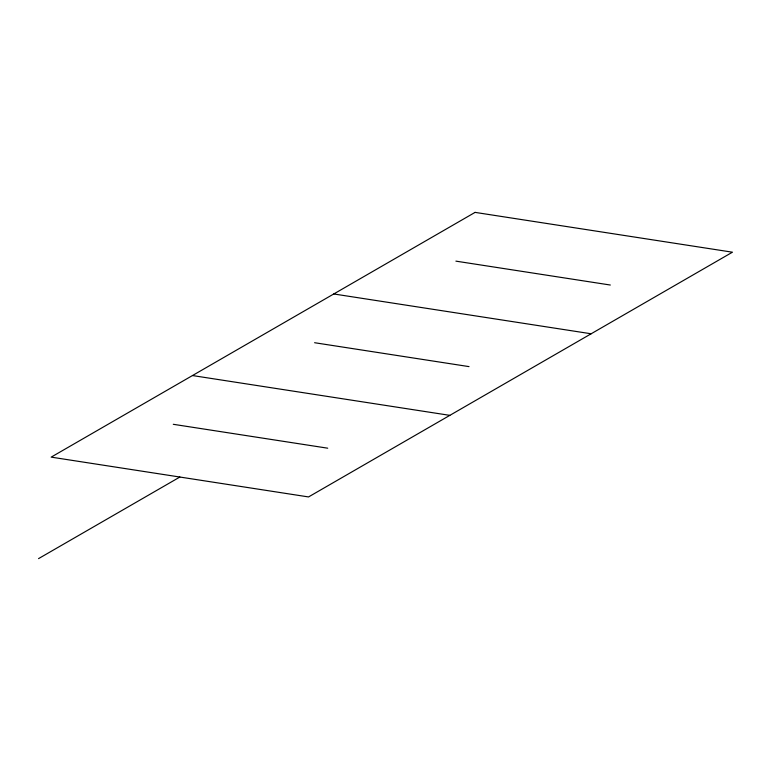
<?xml version="1.0" encoding="UTF-8"?>
<svg xmlns="http://www.w3.org/2000/svg" width="771" height="771" viewBox="0 0 771 771"><rect width="100%" height="100%" fill="white"/><g stroke="black" fill="none" stroke-linecap="round" stroke-linejoin="round"><path stroke-width="1.16" d="M38.55 558.618L179.855 477.037M455.902 261.138L610.324 285.029M333.776 293.963L591.145 333.776M314.597 342.719L469.019 366.611M192.471 375.544L449.84 415.357M173.292 424.301L327.714 448.192M475.081 212.382L51.175 457.126L308.535 496.938L732.45 252.194L475.081 212.382"/></g></svg>
